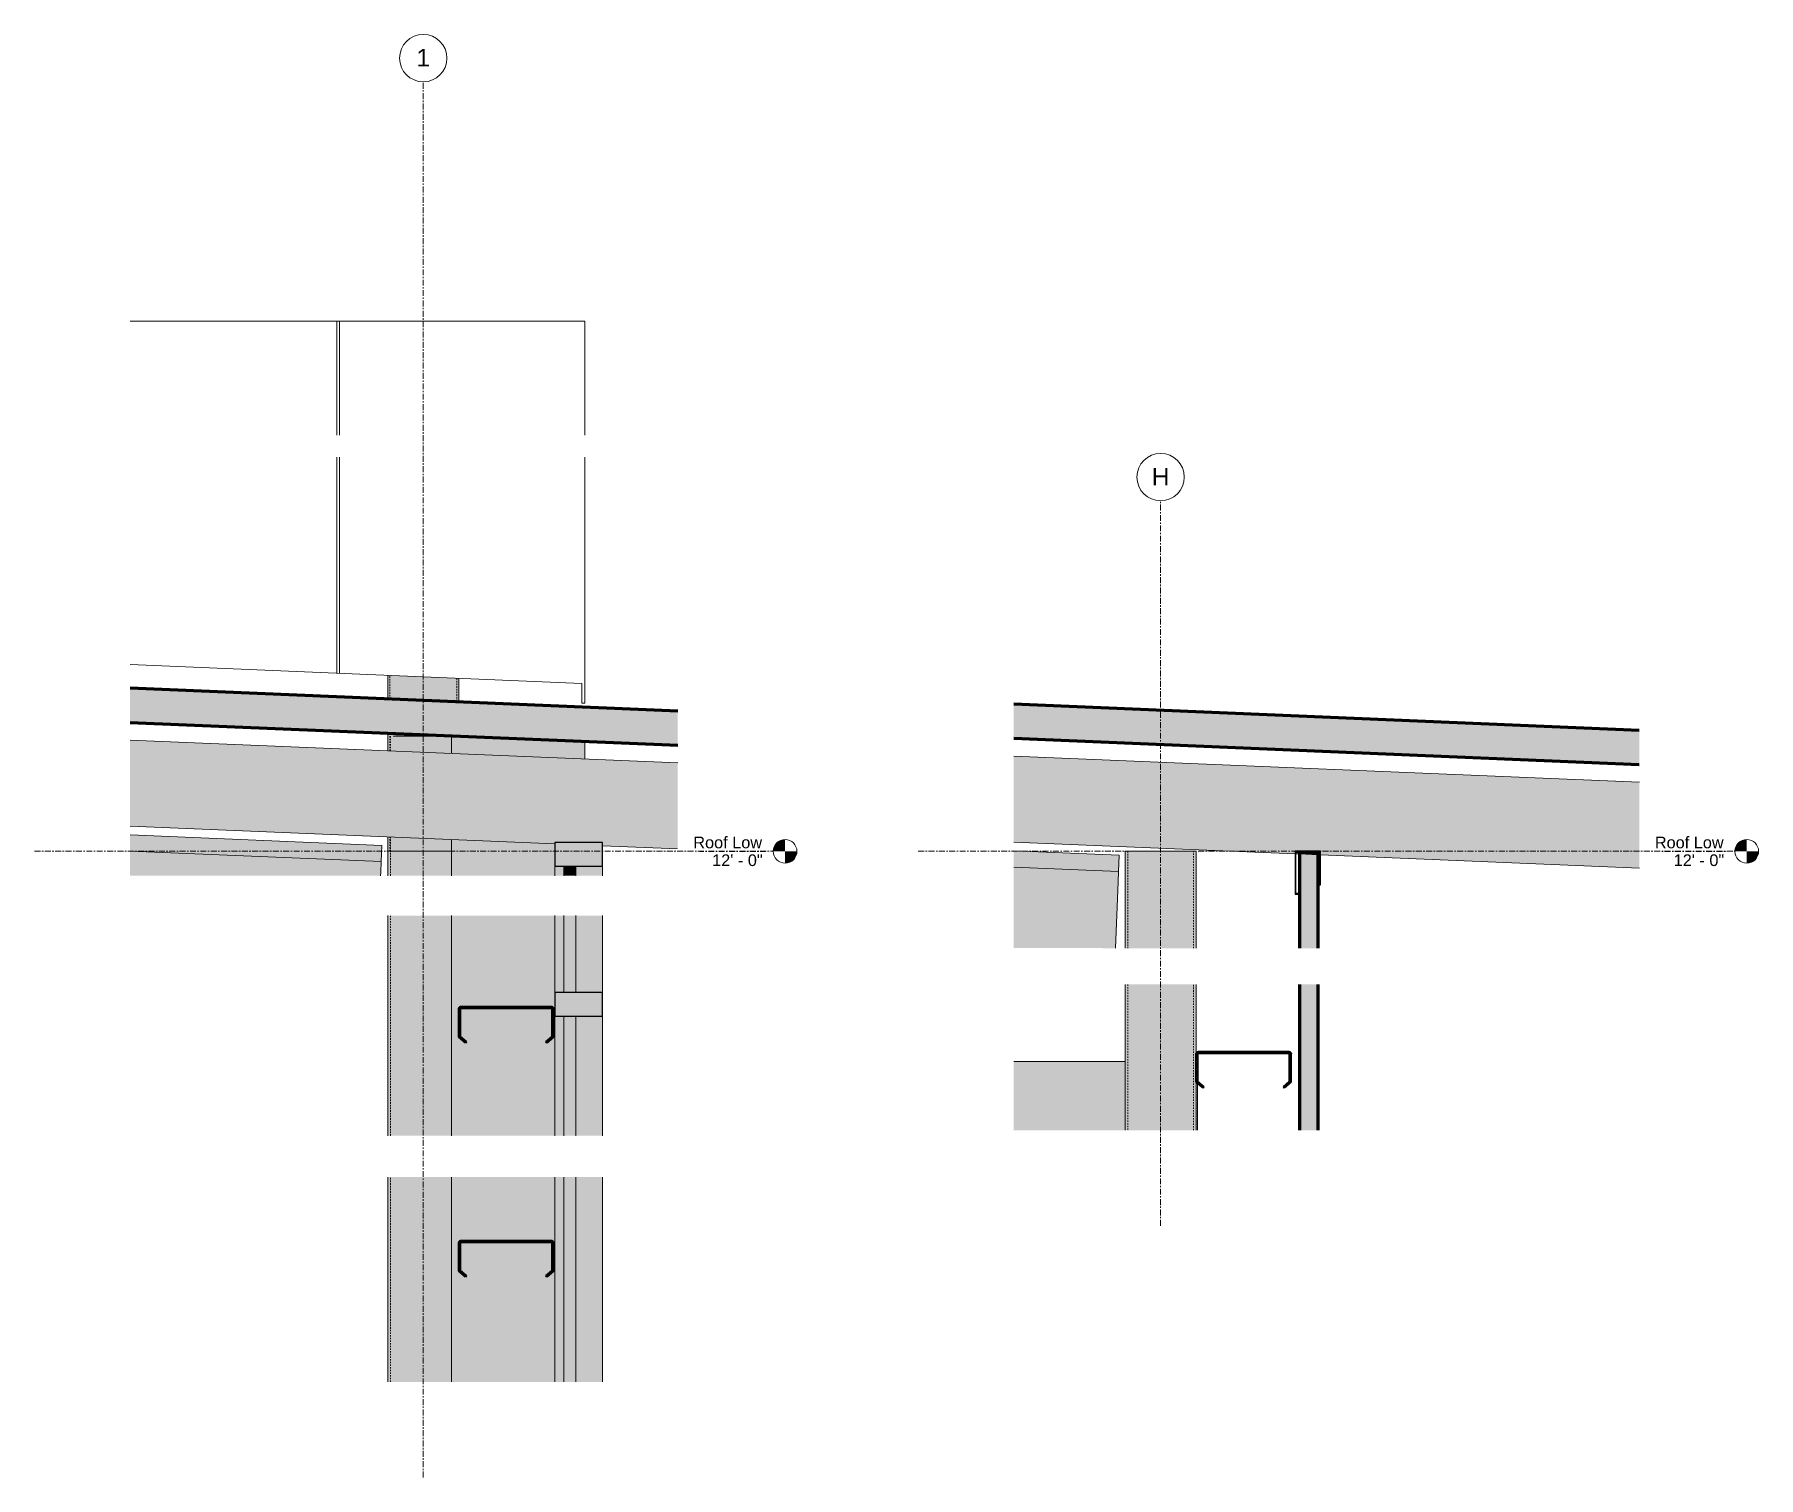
# Model space of a CAD drawing. Header units: inches. Extents: x 22763 to 23421, y 91 to 375.
# Drawn here: x 23084.3 to 23229.9, y 91.1 to 213 of the extents above; entities that cross this region are included whole.
import ezdxf

# ---------------------------------------------------------------- set-up
doc = ezdxf.new("R2010")
doc.units = ezdxf.units.IN
doc.header["$MEASUREMENT"] = 0
doc.linetypes.add('Grid Line 1_2_', pattern=[0.875, 0.5, -0.125, 0.125, -0.125])
doc.linetypes.add('Hidden 1_8_', pattern=[0.1875, 0.125, -0.0625])
for name, color, linetype, lineweight in [('A-FLOR-LEVL', 51, 'Continuous', 9), ('A-GLAZ-CURT', 52, 'Continuous', 9), ('A-GLAZ-CWMG', 51, 'Continuous', 9), ('A-ROOF', 132, 'Continuous', 18), ('A-WALL', 113, 'Continuous', 18), ('A-WALL-PATT', 111, 'Continuous', 70), ('I-WALL', 2, 'Continuous', 18), ('L-SITE-WALL', 31, 'Continuous', 18), ('S-BEAM', 12, 'Continuous', 9), ('S-COLS', 52, 'Continuous', 9), ('S-GRID', 1, 'Continuous', 9), ('S-GRID-IDEN', 1, 'Continuous', 9)]:
    doc.layers.add(name, color=color, linetype=linetype, lineweight=lineweight)
doc.styles.add('Arial', font='arial.ttf', dxfattribs={"height": 1.475299})
doc.styles.add('Arial_1', font='arial.ttf', dxfattribs={"height": 0.983533})
pattern_1 = [(0, (-67262.3, 145), (-193, 193), [48, -145]), (90, (-67262.3, 145), (-193, 1e-14), [96.25, -96.75]), (180, (-67214.3, 241.25), (-193, 193), [48, -145]), (90, (-67214.3, 145), (-193, 1e-14), [96.25, -96.75]), (180, (-67214.3, 241.5), (-193, 193), [48, -145]), (90, (-67214.3, 241.5), (-193, 1e-14), [96.25, -96.75]), (0, (-67262.3, 337.75), (-193, 193), [48, -145]), (90, (-67262.3, 241.5), (-193, 1e-14), [96.25, -96.75]), (0, (-67214.06, 193), (-193, 193), [48, -145]), (90, (-67214.06, 144.75), (-193, 1e-14), [48.25, -144.75]), (90, (-67166.06, 144.75), (-193, 1e-14), [48.25, -144.75]), (0, (-67214.06, 289.5), (-193, 193), [48, -145]), (90, (-67214.06, 193.25), (-193, 1e-14), [96.25, -96.75]), (180, (-67166.06, 193.25), (-193, 193), [48, -145]), (90, (-67166.06, 193.25), (-193, 1e-14), [96.25, -96.75]), (90, (-67214.06, 289.75), (-193, 1e-14), [48, -145]), (180, (-67166.06, 289.75), (-193, 193), [48, -145]), (90, (-67166.06, 289.75), (-193, 1e-14), [48, -145]), (0, (-67165.8, 145), (-193, 193), [48, -145]), (90, (-67165.8, 145), (-193, 1e-14), [96.25, -96.75]), (180, (-67117.8, 241.25), (-193, 193), [48, -145]), (90, (-67117.8, 145), (-193, 1e-14), [96.25, -96.75]), (180, (-67117.8, 241.5), (-193, 193), [48, -145]), (90, (-67117.8, 241.5), (-193, 1e-14), [96.25, -96.75]), (180, (-67117.8, 337.75), (-193, 193), [48, -145]), (90, (-67165.8, 241.5), (-193, 1e-14), [96.25, -96.75]), (0, (-67117.56, 193), (-193, 193), [48, -145]), (90, (-67117.56, 144.75), (-193, 1e-14), [48.25, -144.75]), (90, (-67069.56, 144.75), (-193, 1e-14), [48.25, -144.75]), (0, (-67117.56, 289.5), (-193, 193), [48, -145]), (90, (-67117.56, 193.25), (-193, 1e-14), [96.25, -96.75]), (180, (-67069.56, 193.25), (-193, 193), [48, -145]), (90, (-67069.56, 193.25), (-193, 1e-14), [96.25, -96.75]), (90, (-67117.56, 289.75), (-193, 1e-14), [48, -145]), (180, (-67069.56, 289.75), (-193, 193), [48, -145]), (90, (-67069.56, 289.75), (-193, 1e-14), [48, -145])]
pattern_2 = [(45, (-67080.61, 102.645), (-0.791959595, 0.791959595), []), (45, (-67080.61, 103.845), (-0.791959595, 0.791959595), [])]

# ---------------------------------------------------------------- blocks, each defined once
blk = doc.blocks.new('HSS-Hollow Structural Section-Column - HSS6X6X1_4-834173-Detail 2')
at = {"layer": 'S-COLS', "linetype": 'Hidden 1_8_'}
for p, q in [((-22075.41, 152.47), (-22075.41, 153.73)), ((-22075.41, 141.94), (-22075.41, 145.21))]:
    blk.add_line(p, q, dxfattribs=at)
blk = doc.blocks.new('W-Wide Flange - W21X166-816541-Detail 2')
at = {"layer": 'S-BEAM'}
for points in [[(-22076.2, 143.13), (-22076.14, 144.49), (-22097.39, 145.38), (-22097.39, 144.01), (-22077.17, 143.17)], [(-22076.23, 142.24), (-22076.2, 143.13), (-22097.39, 144.01), (-22097.39, 143.12), (-22076.25, 142.24)]]:
    blk.add_hatch(color=256, dxfattribs=at).paths.add_polyline_path(points, flags=0)
h = blk.add_hatch(color=256, dxfattribs=at)
edge = h.paths.add_edge_path(flags=0)
edge.add_line((-22076.25, 141.94), (-22076.23, 142.24))
edge.add_line((-22076.23, 142.24), (-22097.39, 143.12))
edge.add_line((-22097.39, 143.12), (-22097.39, 141.94))
edge.add_line((-22097.39, 141.94), (-22089.59, 141.94))
h.paths.add_polyline_path([(-22097.39, 143.1), (-22097.39, 143.1), (-22097.39, 143.12)], flags=0)
for p, q in [((-22076.14, 144.49), (-22097.39, 145.38)), ((-22076.14, 144.49), (-22076.2, 143.13)), ((-22076.2, 143.13), (-22097.39, 144.01)), ((-22076.2, 143.13), (-22076.23, 142.24)), ((-22076.23, 142.24), (-22076.25, 141.94))]:
    blk.add_line(p, q, dxfattribs=at)
blk = doc.blocks.new('System Panel - Glazed-827916-Detail 2')
at = {"layer": 'A-GLAZ-CURT', "transparency": 33554649}
h = blk.add_hatch(color=256, dxfattribs=at)
edge = h.paths.add_edge_path(flags=0)
edge.add_line((-22059.77, 141.94), (-22059.77, 142.75))
edge.add_line((-22059.77, 142.75), (-22060.77, 142.75))
edge.add_line((-22060.77, 142.75), (-22060.77, 141.94))
at = {"layer": 'A-GLAZ-CURT', "lineweight": 18}
for p, q in [((-22060.77, 142.75), (-22060.77, 141.94)), ((-22059.77, 142.75), (-22060.77, 142.75)), ((-22059.77, 141.94), (-22059.77, 142.75))]:
    blk.add_line(p, q, dxfattribs=at)
at = {"layer": 'A-GLAZ-CURT'}
for p, q in [((-22060.77, 142.75), (-22060.77, 141.94)), ((-22059.77, 141.94), (-22059.77, 142.75))]:
    blk.add_line(p, q, dxfattribs=at)
blk = doc.blocks.new('Rectangular Mullion - Rectangular Mullion 1-789721-Detail 2')
at = {"layer": 'A-GLAZ-CWMG'}
blk.add_hatch(color=256, dxfattribs=at).paths.add_polyline_path([(-22057.52, 142.75), (-22057.52, 144.75), (-22061.52, 144.75), (-22061.52, 142.75)], flags=0)
at = {"layer": 'A-GLAZ-CWMG', "lineweight": 30}
for p, q in [((-22061.52, 144.75), (-22061.52, 142.75)), ((-22057.52, 144.75), (-22061.52, 144.75)), ((-22057.52, 142.75), (-22057.52, 144.75)), ((-22061.52, 142.75), (-22057.52, 142.75))]:
    blk.add_line(p, q, dxfattribs=at)
blk = doc.blocks.new('Rectangular Mullion - Rectangular Mullion 1-827438-Detail 2')
at = {"layer": 'A-GLAZ-CWMG'}
h = blk.add_hatch(color=256, dxfattribs=at)
h.paths.add_polyline_path([(-22061.44, 141.94), (-22060.77, 141.94), (-22060.77, 142.75), (-22061.52, 142.75), (-22061.52, 141.94)], flags=0)
h.paths.add_polyline_path([(-22059.77, 141.94), (-22057.52, 141.94), (-22057.52, 142.75), (-22059.77, 142.75), (-22059.77, 142.29)], flags=0)
blk.add_hatch(color=256, dxfattribs=at).paths.add_polyline_path([(-22060.77, 141.94), (-22059.77, 141.94), (-22059.77, 142.75), (-22060.77, 142.75), (-22060.77, 142.08)], flags=0)
for p, q in [((-22061.52, 141.94), (-22061.52, 142.75)), ((-22057.52, 141.94), (-22057.52, 142.75))]:
    blk.add_line(p, q, dxfattribs=at)
blk = doc.blocks.new('Dimension Lumber - 2x8-834901-Detail 2')
at = {"layer": 'S-BEAM'}
h = blk.add_hatch(color=256, dxfattribs=at)
edge = h.paths.add_edge_path(flags=0)
edge.add_line((-22051.16, 146.07), (-22051.16, 151.46))
edge.add_line((-22051.16, 151.46), (-22097.39, 153.38))
edge.add_line((-22097.39, 153.38), (-22097.39, 146.13))
edge.add_line((-22097.39, 146.13), (-22061.52, 144.63))
edge.add_line((-22061.52, 144.63), (-22061.52, 144.75))
edge.add_line((-22061.52, 144.75), (-22057.52, 144.75))
edge.add_line((-22057.52, 144.75), (-22057.52, 144.46))
edge.add_line((-22057.52, 144.46), (-22051.16, 144.2))
for p, q in [((-22097.39, 153.38), (-22051.16, 151.46)), ((-22097.39, 146.13), (-22061.52, 144.63)), ((-22057.52, 144.46), (-22051.16, 144.2))]:
    blk.add_line(p, q, dxfattribs=at)
blk = doc.blocks.new('HSS-Hollow Structural Section-Column - HSS6X6X3_16-808863-Detail 2')
at = {"layer": 'S-COLS'}
h = blk.add_hatch(color=256, dxfattribs=at)
h.paths.add_polyline_path([(-22075.47, 144), (-22075.29, 144), (-22075.29, 145.2), (-22075.64, 145.22), (-22075.64, 144), (-22075.59, 144)], flags=0)
h.paths.add_polyline_path([(-22075.29, 152.46), (-22075.29, 153.96), (-22075.64, 153.98), (-22075.64, 152.48), (-22075.31, 152.46)], flags=0)
h.paths.add_polyline_path([(-22075.29, 156.84), (-22075.29, 158.84), (-22075.64, 158.85), (-22075.64, 156.85), (-22075.32, 156.84)], flags=0)
h = blk.add_hatch(color=256, dxfattribs=at)
h.paths.add_polyline_path([(-22070.26, 144), (-22070.26, 145), (-22075.29, 145.2), (-22075.29, 144), (-22074.28, 144)], flags=0)
h.paths.add_polyline_path([(-22070.26, 152.25), (-22070.27, 153.75), (-22075.29, 153.96), (-22075.29, 152.46), (-22071.39, 152.3)], flags=0)
h.paths.add_polyline_path([(-22069.99, 156.62), (-22069.99, 158.62), (-22075.29, 158.84), (-22075.29, 156.84), (-22073.26, 156.75)], flags=0)
blk.add_hatch(color=256, dxfattribs=at).paths.add_polyline_path([(-22069.64, 156.6), (-22069.64, 158.6), (-22069.99, 158.62), (-22069.99, 156.62), (-22069.65, 156.6)], flags=0)
for p, q in [((-22075.64, 158.85), (-22075.64, 156.85)), ((-22069.64, 156.6), (-22069.64, 158.6)), ((-22075.64, 153.98), (-22075.64, 152.48)), ((-22075.64, 145.22), (-22075.64, 144)), ((-22075.29, 144), (-22075.64, 144)), ((-22070.26, 144), (-22075.29, 144))]:
    blk.add_line(p, q, dxfattribs=at)
at = {"layer": 'S-COLS', "linetype": 'Hidden 1_8_'}
for p, q in [((-22075.47, 156.85), (-22075.47, 158.85)), ((-22069.81, 158.61), (-22069.81, 156.61)), ((-22075.47, 152.47), (-22075.47, 153.97)), ((-22075.47, 144), (-22075.47, 145.21))]:
    blk.add_line(p, q, dxfattribs=at)
blk = doc.blocks.new('HSS-Hollow Structural Section-Column - HSS6X6X1_4-V1-Detail 2')
at = {"layer": 'S-COLS', "linetype": 'Hidden 1_8_'}
blk.add_line((-22075.41, 119.99), (-22075.41, 138.58), dxfattribs=at)
blk = doc.blocks.new('Girt_C - 8_D-803273-Detail 2')
at = {"layer": 'S-BEAM'}
h = blk.add_hatch(dxfattribs=at)
h.set_pattern_fill('FP_7', color=256, style=0, pattern_type=2)
h.set_pattern_definition(pattern_2)
h.paths.add_polyline_path([(-22062.21, 127.84), (-22061.64, 128.32), (-22061.64, 130.69), (-22061.7, 130.82), (-22061.83, 130.87), (-22069.45, 130.87), (-22069.59, 130.82), (-22069.64, 130.69), (-22069.64, 128.32), (-22069.07, 127.84), (-22069, 127.92), (-22069.53, 128.37), (-22069.53, 130.69), (-22069.51, 130.74), (-22069.45, 130.76), (-22061.83, 130.76), (-22061.77, 130.74), (-22061.75, 130.69), (-22061.75, 128.37), (-22062.29, 127.92)], flags=0)
at = {"layer": 'S-BEAM', "lineweight": 50}
for p, q in [((-22069.64, 130.69), (-22069.64, 128.32)), ((-22069.53, 128.37), (-22069.53, 130.69)), ((-22061.83, 130.87), (-22069.45, 130.87)), ((-22069.45, 130.76), (-22061.83, 130.76)), ((-22061.75, 130.69), (-22061.75, 128.37)), ((-22061.64, 128.32), (-22061.64, 130.69)), ((-22069.64, 128.32), (-22069.07, 127.84)), ((-22069, 127.92), (-22069.53, 128.37)), ((-22061.75, 128.37), (-22062.29, 127.92)), ((-22062.21, 127.84), (-22061.64, 128.32)), ((-22069.07, 127.84), (-22069, 127.92)), ((-22062.29, 127.92), (-22062.21, 127.84))]:
    blk.add_line(p, q, dxfattribs=at)
for centre, radius, start, end in [((-22069.45, 130.69), 0.188, 90, 180), ((-22069.45, 130.69), 0.0782, 90, 177.8773), ((-22061.83, 130.69), 0.188, 0, 90), ((-22061.83, 130.69), 0.0782, 3.0424, 90)]:
    blk.add_arc(centre, radius, start, end, dxfattribs=at)
blk = doc.blocks.new('System Panel - Glazed-827491-Detail 2')
at = {"layer": 'A-GLAZ-CURT', "transparency": 33554649}
h = blk.add_hatch(color=256, dxfattribs=at)
edge = h.paths.add_edge_path(flags=0)
edge.add_line((-22059.77, 119.99), (-22059.77, 130.07))
edge.add_line((-22059.77, 130.07), (-22060.77, 130.07))
edge.add_line((-22060.77, 130.07), (-22060.77, 119.99))
at = {"layer": 'A-GLAZ-CURT', "lineweight": 18}
for p, q in [((-22060.77, 130.07), (-22060.77, 119.99)), ((-22059.77, 130.07), (-22060.77, 130.07)), ((-22059.77, 119.99), (-22059.77, 130.07))]:
    blk.add_line(p, q, dxfattribs=at)
at = {"layer": 'A-GLAZ-CURT'}
for p, q in [((-22060.77, 130.07), (-22060.77, 119.99)), ((-22059.77, 130.07), (-22060.77, 130.07)), ((-22059.77, 119.99), (-22059.77, 130.07))]:
    blk.add_line(p, q, dxfattribs=at)
blk = doc.blocks.new('System Panel - Glazed-V2-Detail 2')
at = {"layer": 'A-GLAZ-CURT', "transparency": 33554649}
blk.add_hatch(color=256, dxfattribs=at).paths.add_polyline_path([(-22059.77, 132.07), (-22059.77, 138.58), (-22060.77, 138.58), (-22060.77, 132.07)], flags=0)
at = {"layer": 'A-GLAZ-CURT', "lineweight": 18}
for p, q in [((-22060.77, 138.58), (-22060.77, 132.07)), ((-22059.77, 132.07), (-22059.77, 138.58)), ((-22060.77, 132.07), (-22059.77, 132.07))]:
    blk.add_line(p, q, dxfattribs=at)
at = {"layer": 'A-GLAZ-CURT'}
for p, q in [((-22060.77, 138.58), (-22060.77, 132.07)), ((-22059.77, 132.07), (-22059.77, 138.58))]:
    blk.add_line(p, q, dxfattribs=at)
blk = doc.blocks.new('Rectangular Mullion - Rectangular Mullion 1-V3-Detail 2')
at = {"layer": 'A-GLAZ-CWMG'}
h = blk.add_hatch(color=256, dxfattribs=at)
h.paths.add_polyline_path([(-22057.6, 132.07), (-22057.52, 132.07), (-22057.52, 138.58), (-22059.77, 138.58), (-22059.77, 132.07)], flags=0)
h.paths.add_polyline_path([(-22061.52, 132.07), (-22060.77, 132.07), (-22060.77, 138.58), (-22061.52, 138.58)], flags=0)
blk.add_hatch(color=256, dxfattribs=at).paths.add_polyline_path([(-22060.62, 132.07), (-22059.77, 132.07), (-22059.77, 138.58), (-22060.77, 138.58), (-22060.77, 132.07)], flags=0)
for p, q in [((-22061.52, 132.07), (-22061.52, 138.58)), ((-22057.52, 132.07), (-22057.52, 138.58))]:
    blk.add_line(p, q, dxfattribs=at)
blk = doc.blocks.new('Rectangular Mullion - Rectangular Mullion 1-827439-Detail 2')
at = {"layer": 'A-GLAZ-CWMG'}
h = blk.add_hatch(color=256, dxfattribs=at)
edge = h.paths.add_edge_path(flags=0)
edge.add_line((-22057.52, 119.99), (-22057.52, 130.07))
edge.add_line((-22057.52, 130.07), (-22059.77, 130.07))
edge.add_line((-22059.77, 130.07), (-22059.77, 119.99))
edge = h.paths.add_edge_path(flags=0)
edge.add_line((-22060.77, 119.99), (-22060.77, 130.07))
edge.add_line((-22060.77, 130.07), (-22061.52, 130.07))
edge.add_line((-22061.52, 130.07), (-22061.52, 119.99))
h = blk.add_hatch(color=256, dxfattribs=at)
edge = h.paths.add_edge_path(flags=0)
edge.add_line((-22059.77, 119.99), (-22059.77, 130.07))
edge.add_line((-22059.77, 130.07), (-22060.77, 130.07))
edge.add_line((-22060.77, 130.07), (-22060.77, 119.99))
for p, q in [((-22061.52, 119.99), (-22061.52, 130.07)), ((-22057.52, 119.99), (-22057.52, 130.07))]:
    blk.add_line(p, q, dxfattribs=at)
blk = doc.blocks.new('Rectangular Mullion - Rectangular Mullion 1-789723-Detail 2')
at = {"layer": 'A-GLAZ-CWMG'}
blk.add_hatch(color=256, dxfattribs=at).paths.add_polyline_path([(-22057.52, 130.07), (-22057.52, 132.07), (-22061.52, 132.07), (-22061.52, 130.07)], flags=0)
at = {"layer": 'A-GLAZ-CWMG', "lineweight": 30}
for p, q in [((-22061.52, 132.07), (-22061.52, 130.07)), ((-22057.52, 132.07), (-22061.52, 132.07)), ((-22057.52, 130.07), (-22057.52, 132.07)), ((-22061.52, 130.07), (-22057.52, 130.07))]:
    blk.add_line(p, q, dxfattribs=at)
blk = doc.blocks.new('HSS-Hollow Structural Section-Column - HSS6X6X1_4-V4-Detail 2')
at = {"layer": 'S-COLS', "linetype": 'Hidden 1_8_'}
blk.add_line((-22075.41, 99.2), (-22075.41, 116.49), dxfattribs=at)
blk = doc.blocks.new('Girt_C - 8_D-V5-Detail 2')
at = {"layer": 'S-BEAM'}
h = blk.add_hatch(dxfattribs=at)
h.set_pattern_fill('FP_7', color=256, style=0, pattern_type=2)
h.set_pattern_definition(pattern_2)
h.paths.add_polyline_path([(-22062.21, 108.08), (-22061.64, 108.56), (-22061.64, 110.93), (-22061.7, 111.06), (-22061.83, 111.12), (-22069.45, 111.12), (-22069.59, 111.06), (-22069.64, 110.93), (-22069.64, 108.56), (-22069.07, 108.08), (-22069, 108.16), (-22069.53, 108.61), (-22069.53, 110.93), (-22069.51, 110.98), (-22069.45, 111.01), (-22061.83, 111.01), (-22061.77, 110.99), (-22061.75, 110.93), (-22061.75, 108.61), (-22062.29, 108.16)], flags=0)
at = {"layer": 'S-BEAM', "lineweight": 50}
for p, q in [((-22069.64, 110.93), (-22069.64, 108.56)), ((-22069.53, 108.61), (-22069.53, 110.93)), ((-22061.83, 111.12), (-22069.45, 111.12)), ((-22069.45, 111.01), (-22061.83, 111.01)), ((-22061.75, 110.93), (-22061.75, 108.61)), ((-22061.64, 108.56), (-22061.64, 110.93)), ((-22069.64, 108.56), (-22069.07, 108.08)), ((-22069, 108.16), (-22069.53, 108.61)), ((-22069.07, 108.08), (-22069, 108.16)), ((-22061.75, 108.61), (-22062.29, 108.16)), ((-22062.29, 108.16), (-22062.21, 108.08)), ((-22062.21, 108.08), (-22061.64, 108.56))]:
    blk.add_line(p, q, dxfattribs=at)
for centre, radius, start, end in [((-22069.45, 110.93), 0.188, 90, 180), ((-22069.45, 110.93), 0.0782, 90, 177.8773), ((-22061.83, 110.93), 0.187, 360, 90), ((-22061.83, 110.93), 0.0782, 3.0424, 90)]:
    blk.add_arc(centre, radius, start, end, dxfattribs=at)
blk = doc.blocks.new('System Panel - Glazed-V6-Detail 2')
at = {"layer": 'A-GLAZ-CURT', "transparency": 33554649}
h = blk.add_hatch(color=256, dxfattribs=at)
edge = h.paths.add_edge_path(flags=0)
edge.add_line((-22059.77, 99.2), (-22059.77, 116.49))
edge.add_line((-22059.77, 116.49), (-22060.77, 116.49))
edge.add_line((-22060.77, 116.49), (-22060.77, 99.2))
at = {"layer": 'A-GLAZ-CURT', "lineweight": 18}
for p, q in [((-22060.77, 116.49), (-22060.77, 99.2)), ((-22059.77, 99.2), (-22059.77, 116.49))]:
    blk.add_line(p, q, dxfattribs=at)
at = {"layer": 'A-GLAZ-CURT'}
for p, q in [((-22060.77, 116.49), (-22060.77, 99.2)), ((-22059.77, 99.2), (-22059.77, 116.49))]:
    blk.add_line(p, q, dxfattribs=at)
blk = doc.blocks.new('Rectangular Mullion - Rectangular Mullion 1-V7-Detail 2')
at = {"layer": 'A-GLAZ-CWMG'}
h = blk.add_hatch(color=256, dxfattribs=at)
edge = h.paths.add_edge_path(flags=0)
edge.add_line((-22057.52, 99.2), (-22057.52, 116.49))
edge.add_line((-22057.52, 116.49), (-22059.77, 116.49))
edge.add_line((-22059.77, 116.49), (-22059.77, 99.2))
edge = h.paths.add_edge_path(flags=0)
edge.add_line((-22060.77, 99.2), (-22060.77, 116.49))
edge.add_line((-22060.77, 116.49), (-22061.52, 116.49))
edge.add_line((-22061.52, 116.49), (-22061.52, 99.2))
h = blk.add_hatch(color=256, dxfattribs=at)
edge = h.paths.add_edge_path(flags=0)
edge.add_line((-22059.77, 99.2), (-22059.77, 116.49))
edge.add_line((-22059.77, 116.49), (-22060.77, 116.49))
edge.add_line((-22060.77, 116.49), (-22060.77, 99.2))
for p, q in [((-22061.52, 99.2), (-22061.52, 116.49)), ((-22057.52, 99.2), (-22057.52, 116.49))]:
    blk.add_line(p, q, dxfattribs=at)
blk = doc.blocks.new('HSS-Hollow Structural Section-Column - HSS6X6X1_4-556719-Detail 3')
at = {"layer": 'S-COLS'}
for points in [[(22781.3, 135.82), (22781.77, 135.82), (22781.77, 144), (22781.3, 144), (22781.3, 143.24)], [(22786.84, 135.82), (22786.84, 144), (22781.77, 144), (22781.77, 135.82), (22785.1, 135.82)], [(22787.07, 135.82), (22787.3, 135.82), (22787.3, 144), (22786.84, 144), (22786.84, 135.82), (22786.85, 135.82)]]:
    blk.add_hatch(color=256, dxfattribs=at).paths.add_polyline_path(points, flags=0)
for p, q in [((22781.3, 144), (22781.3, 135.82)), ((22781.37, 144), (22781.3, 144)), ((22781.54, 144), (22781.37, 144)), ((22781.77, 144), (22781.54, 144)), ((22786.84, 144), (22781.77, 144)), ((22787.07, 144), (22786.84, 144)), ((22787.24, 144), (22787.07, 144)), ((22787.3, 144), (22787.24, 144)), ((22787.3, 135.82), (22787.3, 144))]:
    blk.add_line(p, q, dxfattribs=at)
at = {"layer": 'S-COLS', "linetype": 'Hidden 1_8_'}
for p, q in [((22781.54, 144), (22781.54, 135.82)), ((22787.07, 135.82), (22787.07, 144))]:
    blk.add_line(p, q, dxfattribs=at)
blk = doc.blocks.new('W-Wide Flange - W21X166-782557-Detail 3')
at = {"layer": 'S-BEAM'}
for points in [[(22780.75, 142.3), (22780.8, 143.66), (22771.9, 144.03), (22771.9, 143.25), (22771.9, 142.67)], [(22780.71, 141.41), (22780.75, 142.3), (22771.9, 142.67), (22771.9, 142.49), (22771.9, 141.78), (22775.19, 141.64)]]:
    blk.add_hatch(color=256, dxfattribs=at).paths.add_polyline_path(points, flags=0)
h = blk.add_hatch(color=256, dxfattribs=at)
edge = h.paths.add_edge_path(flags=0)
edge.add_line((22780.48, 135.82), (22771.9, 141.4))
edge.add_line((22771.9, 141.4), (22771.9, 139.54))
edge.add_line((22771.9, 139.54), (22771.9, 135.93))
edge.add_line((22771.9, 135.93), (22771.9, 135.84))
h.paths.add_polyline_path([(22780.48, 135.82), (22780.71, 141.41), (22771.9, 141.78), (22771.9, 141.4)], flags=0)
for p, q in [((22780.8, 143.66), (22771.9, 144.03)), ((22780.75, 142.3), (22771.9, 142.67)), ((22780.8, 143.66), (22780.75, 142.3)), ((22780.71, 141.41), (22780.48, 135.82)), ((22780.75, 142.3), (22780.71, 141.41))]:
    blk.add_line(p, q, dxfattribs=at)
blk = doc.blocks.new('Rectangular Mullion - Profile_Polycarbonate_Upper and left-783712-Detail 3')
at = {"layer": 'A-GLAZ-CWMG'}
blk.add_hatch(color=256, dxfattribs=at).paths.add_polyline_path([(22796.02, 140.38), (22796.02, 140.63), (22795.95, 140.63), (22795.95, 140.44), (22795.72, 140.44), (22795.72, 143.94), (22797.73, 143.94), (22797.73, 141.23), (22797.66, 141.23), (22797.66, 141.17), (22797.79, 141.17), (22797.79, 144), (22795.66, 144), (22795.66, 140.38)], flags=0)
at = {"layer": 'A-GLAZ-CWMG', "lineweight": 30}
for p, q in [((22795.66, 144), (22795.66, 140.38)), ((22797.79, 144), (22795.66, 144)), ((22795.72, 140.44), (22795.72, 143.94)), ((22795.72, 143.94), (22797.73, 143.94)), ((22797.73, 143.94), (22797.73, 141.23)), ((22797.79, 141.17), (22797.79, 144)), ((22797.73, 141.23), (22797.66, 141.23)), ((22797.66, 141.23), (22797.66, 141.17)), ((22797.66, 141.17), (22797.79, 141.17)), ((22795.66, 140.38), (22796.02, 140.38)), ((22795.95, 140.44), (22795.72, 140.44)), ((22796.02, 140.63), (22795.95, 140.63)), ((22795.95, 140.63), (22795.95, 140.44)), ((22796.02, 140.38), (22796.02, 140.63))]:
    blk.add_line(p, q, dxfattribs=at)
blk = doc.blocks.new('Dimension Lumber - 2x8-835966-Detail 3')
at = {"layer": 'S-BEAM'}
h = blk.add_hatch(color=256, dxfattribs=at)
edge = h.paths.add_edge_path(flags=0)
edge.add_line((22824.71, 149.84), (22771.9, 152.04))
edge.add_line((22771.9, 152.04), (22771.9, 144.78))
edge.add_line((22771.9, 144.78), (22795.66, 143.79))
edge.add_line((22795.66, 143.79), (22795.66, 144))
edge.add_line((22795.66, 144), (22797.79, 144))
edge.add_line((22797.79, 144), (22797.79, 143.7))
edge.add_line((22797.79, 143.7), (22798.3, 143.68))
edge.add_line((22798.3, 143.68), (22824.71, 142.58))
h.paths.add_polyline_path([(22797.73, 143.7), (22797.73, 143.94), (22797.59, 143.94), (22797.59, 143.71)], flags=0)
h.paths.add_polyline_path([(22796.02, 143.78), (22796.02, 143.94), (22795.72, 143.94), (22795.72, 143.79)], flags=0)
blk.add_hatch(color=256, dxfattribs=at).paths.add_polyline_path([(22797.59, 143.71), (22797.59, 143.94), (22796.02, 143.94), (22796.02, 143.78), (22797.5, 143.71)], flags=0)
for p, q in [((22771.9, 152.04), (22824.71, 149.84)), ((22795.66, 143.79), (22771.9, 144.78)), ((22796.02, 143.78), (22795.72, 143.79)), ((22797.59, 143.71), (22796.02, 143.78)), ((22797.73, 143.7), (22797.59, 143.71)), ((22824.71, 142.58), (22797.79, 143.7))]:
    blk.add_line(p, q, dxfattribs=at)
blk = doc.blocks.new('HSS-Hollow Structural Section-Column - HSS6X6X1_4-V8-Detail 3')
at = {"layer": 'S-COLS'}
for points in [[(22781.33, 120.45), (22781.77, 120.45), (22781.77, 132.76), (22781.3, 132.76), (22781.3, 120.45)], [(22783.66, 120.45), (22786.84, 120.45), (22786.84, 132.76), (22781.77, 132.76), (22781.77, 120.45)], [(22786.84, 120.45), (22787.3, 120.45), (22787.3, 132.76), (22786.84, 132.76), (22786.84, 126.61)]]:
    blk.add_hatch(color=256, dxfattribs=at).paths.add_polyline_path(points, flags=0)
for p, q in [((22781.3, 132.76), (22781.3, 120.45)), ((22787.3, 126.88), (22787.3, 132.76)), ((22787.3, 120.45), (22787.3, 124.51))]:
    blk.add_line(p, q, dxfattribs=at)
at = {"layer": 'S-COLS', "linetype": 'Hidden 1_8_'}
for p, q in [((22781.54, 132.76), (22781.54, 120.45)), ((22787.07, 120.45), (22787.07, 132.76))]:
    blk.add_line(p, q, dxfattribs=at)
blk = doc.blocks.new('Girt_C - 8_D-773999-Detail 3')
at = {"layer": 'S-BEAM'}
h = blk.add_hatch(dxfattribs=at)
h.set_pattern_fill('FP_8', color=256, style=0, pattern_type=2)
h.set_pattern_definition([(45, (22007.282, 102), (-0.7919596, 0.7919596), []), (45, (22007.282, 103.2), (-0.7919596, 0.7919596), [])])
h.paths.add_polyline_path([(22794.73, 124.03), (22795.3, 124.51), (22795.3, 126.88), (22795.25, 127.01), (22795.12, 127.07), (22787.49, 127.07), (22787.36, 127.01), (22787.3, 126.88), (22787.3, 124.51), (22787.88, 124.03), (22787.95, 124.12), (22787.41, 124.57), (22787.41, 126.88), (22787.44, 126.94), (22787.49, 126.96), (22795.12, 126.96), (22795.17, 126.94), (22795.19, 126.89), (22795.19, 124.57), (22794.66, 124.12)], flags=0)
at = {"layer": 'S-BEAM', "lineweight": 50}
for p, q in [((22787.3, 126.88), (22787.3, 124.51)), ((22787.41, 124.57), (22787.41, 126.88)), ((22795.12, 127.07), (22787.49, 127.07)), ((22787.49, 126.96), (22795.12, 126.96)), ((22795.19, 126.89), (22795.19, 124.57)), ((22795.3, 124.51), (22795.3, 126.88)), ((22787.3, 124.51), (22787.88, 124.03)), ((22787.95, 124.12), (22787.41, 124.57)), ((22787.88, 124.03), (22787.95, 124.12)), ((22795.19, 124.57), (22794.66, 124.12)), ((22794.66, 124.12), (22794.73, 124.03)), ((22794.73, 124.03), (22795.3, 124.51))]:
    blk.add_line(p, q, dxfattribs=at)
for centre, radius, start, end in [((22787.49, 126.88), 0.188, 90, 180), ((22787.49, 126.88), 0.0782, 90, 177.8773), ((22795.12, 126.88), 0.188, 0, 90), ((22795.12, 126.88), 0.0782, 3.0424, 90)]:
    blk.add_arc(centre, radius, start, end, dxfattribs=at)
blk = doc.blocks.new('Level - Level Head - Circle-15001-Detail 2')
at = {"layer": 'A-FLOR-LEVL'}
h = blk.add_hatch(color=256, dxfattribs=at)
edge = h.paths.add_edge_path(flags=0)
edge.add_line((-22042.1, 144), (-22043.1, 144))
edge.add_arc((-22042.1, 144), 1, 90, 180, ccw=False)
edge.add_line((-22042.1, 145), (-22042.1, 144))
h = blk.add_hatch(color=256, dxfattribs=at)
edge = h.paths.add_edge_path(flags=0)
edge.add_line((-22042.1, 143), (-22042.1, 144))
edge.add_line((-22042.1, 144), (-22041.1, 144))
edge.add_arc((-22042.1, 144), 1, -90, 0, ccw=False)
blk.add_circle((-22042.1, 144), 1, dxfattribs=at)
blk = doc.blocks.new('Grid - Grid Head - Circle-14747-Detail 2')
at = {"layer": 'S-GRID-IDEN'}
blk.add_circle((-22072.64, 210.96), 2, dxfattribs=at)
blk = doc.blocks.new('Grid - Grid Head - Circle-14747-Detail 3')
at = {"layer": 'S-GRID-IDEN'}
blk.add_circle((22784.3, 175.59), 2, dxfattribs=at)
blk = doc.blocks.new('Level - Level Head - Circle-15001-Detail 3')
at = {"layer": 'A-FLOR-LEVL'}
h = blk.add_hatch(color=256, dxfattribs=at)
edge = h.paths.add_edge_path(flags=0)
edge.add_line((22833.77, 144), (22832.77, 144))
edge.add_arc((22833.77, 144), 1, 90, 180, ccw=False)
edge.add_line((22833.77, 145), (22833.77, 144))
h = blk.add_hatch(color=256, dxfattribs=at)
edge = h.paths.add_edge_path(flags=0)
edge.add_line((22833.77, 143), (22833.77, 144))
edge.add_line((22833.77, 144), (22834.77, 144))
edge.add_arc((22833.77, 144), 1, -90, 0, ccw=False)
blk.add_circle((22833.77, 144), 1, dxfattribs=at)

msp = doc.modelspace()

# ---------------------------------------------------------------- hatches: boundary and pattern name
at = {"layer": 'A-ROOF'}
msp.add_hatch(color=256, dxfattribs=at).paths.add_polyline_path([(23138.63, 152.96), (23138.63, 155.83), (23092.4, 157.76), (23092.4, 154.88), (23127.08, 153.44)], flags=0)
h = msp.add_hatch(color=256, dxfattribs=at)
edge = h.paths.add_edge_path(flags=0)
edge.add_line((23219.79, 154.21), (23166.99, 156.41))
edge.add_line((23166.99, 156.41), (23166.99, 153.54))
edge.add_line((23166.99, 153.54), (23193.39, 152.44))
edge.add_line((23193.39, 152.44), (23219.79, 151.34))
at = {"layer": 'A-WALL', "lineweight": 9, "transparency": 33554649}
for points in [[(23192.68, 135.82), (23192.68, 143.94), (23191.1, 143.94), (23191.1, 135.82), (23191.19, 135.82)], [(23192.68, 120.45), (23192.68, 132.76), (23191.1, 132.76), (23191.1, 120.45), (23191.69, 120.45)]]:
    msp.add_hatch(color=256, dxfattribs=at).paths.add_polyline_path(points, flags=0)
at = {"layer": 'A-WALL-PATT', "lineweight": 9}
h = msp.add_hatch(dxfattribs=at)
h.set_pattern_fill('FP_6', color=256, style=0, pattern_type=2)
h.set_pattern_definition(pattern_1)
edge = h.paths.add_edge_path(flags=0)
edge.add_line((23092.4, 179.13), (23130.53, 179.13))
edge.add_line((23130.53, 179.13), (23130.53, 188.76))
edge.add_line((23130.53, 188.76), (23092.4, 188.76))
h = msp.add_hatch(dxfattribs=at)
h.set_pattern_fill('FP_6', color=256, style=0, pattern_type=2)
h.set_pattern_definition(pattern_1)
h.paths.add_polyline_path([(23130.53, 158.17), (23130.53, 177.26), (23092.4, 177.26), (23092.4, 159.76), (23127.08, 158.31)], flags=0)
at = {"layer": 'I-WALL'}
h = msp.add_hatch(color=256, dxfattribs=at)
h.paths.add_polyline_path([(23182.5, 120.45), (23182.5, 124.42), (23182.39, 124.51), (23182.39, 120.45)], flags=0)
h.paths.add_polyline_path([(23176.39, 120.45), (23176.39, 126.26), (23166.99, 126.26), (23166.99, 120.45)], flags=0)
at = {"layer": 'L-SITE-WALL'}
h = msp.add_hatch(color=256, dxfattribs=at)
h.paths.add_polyline_path([(23127.08, 141.94), (23128.28, 141.94), (23128.28, 144.63), (23119.53, 145), (23119.53, 141.94), (23121.3, 141.94)], flags=0)
h.paths.add_polyline_path([(23130.78, 151.78), (23130.78, 153.28), (23119.53, 153.75), (23119.53, 152.25), (23130.67, 151.79)], flags=0)
h = msp.add_hatch(color=256, dxfattribs=at)
h.paths.add_polyline_path([(23119.53, 119.99), (23128.28, 119.99), (23128.28, 138.58), (23125.74, 138.58), (23119.53, 138.58), (23119.53, 128.32)], flags=0)
h.paths.add_polyline_path([(23127.58, 127.84), (23127.51, 127.92), (23128.04, 128.37), (23128.04, 130.69), (23128.02, 130.74), (23127.96, 130.76), (23120.34, 130.76), (23120.28, 130.74), (23120.26, 130.69), (23120.26, 128.37), (23120.8, 127.92), (23120.73, 127.84), (23120.15, 128.32), (23120.15, 130.69), (23120.21, 130.82), (23120.34, 130.87), (23127.96, 130.87), (23128.1, 130.82), (23128.15, 130.69), (23128.15, 128.32), (23128.04, 128.23)], flags=0)
h = msp.add_hatch(color=256, dxfattribs=at)
h.paths.add_polyline_path([(23128.28, 99.2), (23128.28, 116.49), (23119.53, 116.49), (23119.53, 99.2), (23127.08, 99.2)], flags=0)
h.paths.add_polyline_path([(23127.58, 108.08), (23127.51, 108.16), (23128.04, 108.61), (23128.04, 110.93), (23128.02, 110.99), (23127.96, 111.01), (23120.34, 111.01), (23120.28, 110.98), (23120.26, 110.93), (23120.26, 108.61), (23120.8, 108.16), (23120.73, 108.08), (23120.15, 108.56), (23120.15, 110.93), (23120.21, 111.06), (23120.34, 111.12), (23127.96, 111.12), (23128.1, 111.06), (23128.15, 110.93), (23128.15, 108.56), (23127.96, 108.4)], flags=0)
at = {"layer": 'S-COLS'}
h = msp.add_hatch(color=256, dxfattribs=at)
h.paths.add_polyline_path([(23119.53, 141.94), (23119.53, 145), (23114.62, 145.2), (23114.62, 141.94), (23115.52, 141.94)], flags=0)
h.paths.add_polyline_path([(23119.53, 152.25), (23119.53, 153.73), (23114.62, 153.73), (23114.62, 152.46), (23119.11, 152.27)], flags=0)
for points in [[(23114.21, 141.94), (23114.62, 141.94), (23114.62, 144), (23114.15, 144), (23114.15, 141.94), (23114.2, 141.94)], [(23114.38, 119.99), (23114.62, 119.99), (23114.62, 138.58), (23114.15, 138.58), (23114.15, 119.99), (23114.29, 119.99)], [(23119.53, 119.99), (23119.53, 138.58), (23114.62, 138.58), (23114.62, 119.99), (23116.85, 119.99)], [(23114.56, 99.2), (23114.62, 99.2), (23114.62, 116.49), (23114.15, 116.49), (23114.15, 99.2), (23114.38, 99.2)], [(23115.52, 99.2), (23119.53, 99.2), (23119.53, 116.49), (23114.62, 116.49), (23114.62, 99.2)]]:
    msp.add_hatch(color=256, dxfattribs=at).paths.add_polyline_path(points, flags=0)

# ---------------------------------------------------------------- linework, layer by layer
at = {"layer": 'A-ROOF', "lineweight": 70}
for p, q in [((23138.63, 155.83), (23092.4, 157.76)), ((23219.79, 154.21), (23166.99, 156.41)), ((23092.4, 154.88), (23138.63, 152.96)), ((23166.99, 153.54), (23219.79, 151.34))]:
    msp.add_line(p, q, dxfattribs=at)
at = {"layer": 'A-WALL', "lineweight": 70}
for p, q in [((23191.1, 143.94), (23191.1, 135.82)), ((23192.68, 143.94), (23191.1, 143.94)), ((23192.68, 135.82), (23192.68, 143.94)), ((23191.1, 132.76), (23191.1, 120.45)), ((23192.68, 120.45), (23192.68, 132.76))]:
    msp.add_line(p, q, dxfattribs=at)
at = {"layer": 'I-WALL'}
for p, q in [((23176.39, 126.26), (23166.99, 126.26)), ((23182.5, 120.45), (23182.5, 124.42))]:
    msp.add_line(p, q, dxfattribs=at)
at = {"layer": 'L-SITE-WALL'}
for p, q in [((23130.78, 188.76), (23092.4, 188.76)), ((23130.78, 188.76), (23130.78, 179.13)), ((23130.78, 177.26), (23130.78, 156.5)), ((23092.4, 159.76), (23130.53, 158.17)), ((23130.53, 156.5), (23130.53, 158.17)), ((23130.53, 156.5), (23130.78, 156.5)), ((23119.53, 152.25), (23119.53, 153.75)), ((23130.78, 153.28), (23130.78, 151.78)), ((23119.53, 141.94), (23119.53, 145)), ((23119.53, 119.99), (23119.53, 138.58)), ((23119.53, 99.2), (23119.53, 116.49))]:
    msp.add_line(p, q, dxfattribs=at)
at = {"layer": 'S-COLS'}
for p, q in [((23114.15, 153.73), (23114.15, 152.48)), ((23119.53, 153.73), (23114.62, 153.73)), ((23114.15, 145.22), (23114.15, 141.94)), ((23114.15, 138.58), (23114.15, 119.99)), ((23114.15, 116.49), (23114.15, 99.2))]:
    msp.add_line(p, q, dxfattribs=at)
at = {"layer": 'S-GRID', "linetype": 'Grid Line 1_2_'}
for p, q in [((23117.15, 91.13), (23117.15, 208.96)), ((23179.39, 112.39), (23179.39, 173.59))]:
    msp.add_line(p, q, dxfattribs=at)

# ---------------------------------------------------------------- block references
at = {"layer": 'A-FLOR-LEVL'}
for name, p in [('Level - Level Head - Circle-15001-Detail 2', (45189.79, 0)), ('Level - Level Head - Circle-15001-Detail 3', (395.09, 0))]:
    msp.add_blockref(name, p, dxfattribs=at)
at = {"layer": 'A-GLAZ-CURT'}
for name in ['System Panel - Glazed-827916-Detail 2', 'System Panel - Glazed-V2-Detail 2', 'System Panel - Glazed-827491-Detail 2', 'System Panel - Glazed-V6-Detail 2']:
    msp.add_blockref(name, (45189.79, 0), dxfattribs=at)
at = {"layer": 'A-GLAZ-CWMG'}
for name, p in [('Rectangular Mullion - Rectangular Mullion 1-789721-Detail 2', (45189.79, 0)), ('Rectangular Mullion - Rectangular Mullion 1-827438-Detail 2', (45189.79, 0)), ('Rectangular Mullion - Profile_Polycarbonate_Upper and left-783712-Detail 3', (395.09, 0)), ('Rectangular Mullion - Rectangular Mullion 1-V3-Detail 2', (45189.79, 0)), ('Rectangular Mullion - Rectangular Mullion 1-789723-Detail 2', (45189.79, 0)), ('Rectangular Mullion - Rectangular Mullion 1-827439-Detail 2', (45189.79, 0)), ('Rectangular Mullion - Rectangular Mullion 1-V7-Detail 2', (45189.79, 0))]:
    msp.add_blockref(name, p, dxfattribs=at)
at = {"layer": 'S-BEAM'}
for name, p in [('Dimension Lumber - 2x8-834901-Detail 2', (45189.79, 0)), ('Dimension Lumber - 2x8-835966-Detail 3', (395.09, 0)), ('W-Wide Flange - W21X166-816541-Detail 2', (45189.79, 0)), ('W-Wide Flange - W21X166-782557-Detail 3', (395.09, 0)), ('Girt_C - 8_D-803273-Detail 2', (45189.79, 0)), ('Girt_C - 8_D-773999-Detail 3', (395.09, 0)), ('Girt_C - 8_D-V5-Detail 2', (45189.79, 0))]:
    msp.add_blockref(name, p, dxfattribs=at)
at = {"layer": 'S-COLS'}
for name, p in [('HSS-Hollow Structural Section-Column - HSS6X6X3_16-808863-Detail 2', (45189.79, 0)), ('HSS-Hollow Structural Section-Column - HSS6X6X1_4-556719-Detail 3', (395.09, 0)), ('HSS-Hollow Structural Section-Column - HSS6X6X1_4-V8-Detail 3', (395.09, 0))]:
    msp.add_blockref(name, p, dxfattribs=at)
at = {"layer": 'S-COLS', "linetype": 'Hidden 1_8_'}
for name in ['HSS-Hollow Structural Section-Column - HSS6X6X1_4-834173-Detail 2', 'HSS-Hollow Structural Section-Column - HSS6X6X1_4-V1-Detail 2', 'HSS-Hollow Structural Section-Column - HSS6X6X1_4-V4-Detail 2']:
    msp.add_blockref(name, (45189.79, 0), dxfattribs=at)
at = {"layer": 'S-GRID-IDEN'}
for name, p in [('Grid - Grid Head - Circle-14747-Detail 2', (45189.79, 0)), ('Grid - Grid Head - Circle-14747-Detail 3', (395.09, 0))]:
    msp.add_blockref(name, p, dxfattribs=at)

# ---------------------------------------------------------------- next in the draw order: texts
at = {"layer": 'A-FLOR-LEVL', "char_height": 0.984, "width": 6.876, "attachment_point": 3, "line_spacing_factor": 0.938532, "style": 'Arial_1', "bg_fill": 3, "box_fill_scale": 1.25, "bg_fill_color": 0, "bg_fill_transparency": 0}
for insert in [(23145.75, 145.24), (23226.91, 145.24)]:
    msp.add_mtext('Roof Low', dxfattribs=dict(at, insert=insert))
at = {"layer": 'S-GRID-IDEN', "char_height": 1.48, "attachment_point": 2, "line_spacing_factor": 0.938532, "style": 'Arial', "bg_fill": 3, "box_fill_scale": 1.25, "bg_fill_color": 0, "bg_fill_transparency": 0}
for s, insert, width in [('1', (23117.15, 211.74), 1.368), ('H', (23179.39, 176.37), 1.764)]:
    msp.add_mtext(s, dxfattribs=dict(at, insert=insert, width=width))

# ---------------------------------------------------------------- next in the draw order: texts
at = {"layer": 'A-FLOR-LEVL', "char_height": 0.984, "width": 5.076, "attachment_point": 3, "line_spacing_factor": 0.938532, "style": 'Arial_1', "bg_fill": 3, "box_fill_scale": 1.25, "bg_fill_color": 0, "bg_fill_transparency": 0}
for insert in [(23145.8, 143.74), (23226.96, 143.74)]:
    msp.add_mtext('12\' - 0"', dxfattribs=dict(at, insert=insert))

# ---------------------------------------------------------------- next in the draw order: linework, layer by layer
at = {"layer": 'A-FLOR-LEVL', "linetype": 'Grid Line 1_2_'}
for p, q in [((23084.34, 144), (23146.69, 144)), ((23158.93, 144), (23227.85, 144))]:
    msp.add_line(p, q, dxfattribs=at)

doc.saveas('drawing.dxf')
